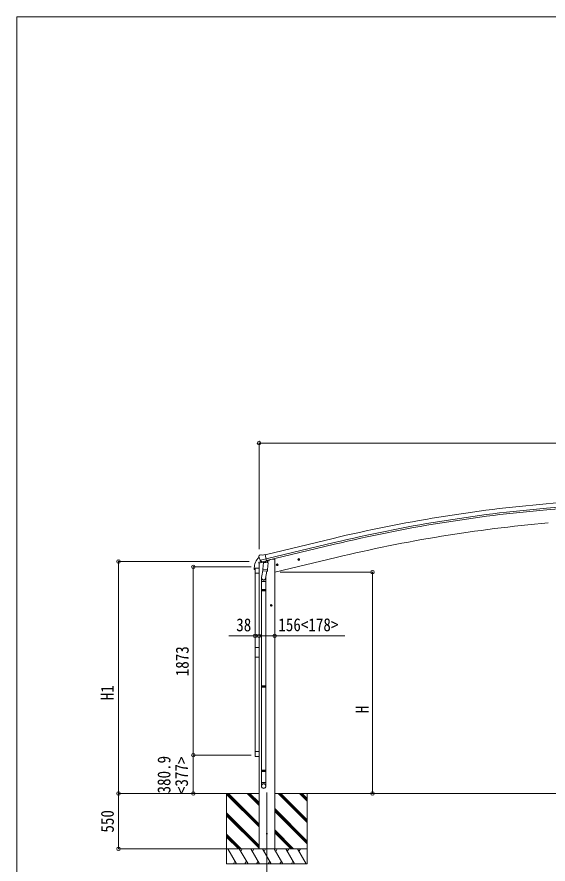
# Model space of a CAD drawing. Units: millimetres at full size. Extents: x -9783 to 9892, y -6828 to 6752.
# Drawn here: x -9783 to -4507, y -1671 to 6752 of the extents above; entities that cross this region are included whole.
import ezdxf
from ezdxf.enums import TextEntityAlignment as Align

# ---------------------------------------------------------------- set-up
doc = ezdxf.new("R2010")
doc.units = ezdxf.units.MM
doc.header["$LTSCALE"] = 35
doc.header["$PDMODE"] = 32
doc.header["$PDSIZE"] = 35
for name, color, linetype, lineweight in [('0-0_0', 7, 'Continuous', 9), ('0-1_本体', 4, 'Continuous', 9), ('0-2_部品', 7, 'Continuous', 9), ('0-8_PARTS2', 2, 'Continuous', 9), ('0-A_寸法', 6, 'Continuous', 9), ('1-0_FRAME', 6, 'Continuous', 9), ('1-1_GLASS', 4, 'Continuous', 9), ('1-2_GLASS_SEAL', 7, 'Continuous', 9), ('1-A', 6, 'Continuous', 9), ('F-0_240', 7, 'Continuous', 9)]:
    doc.layers.add(name, color=color, linetype=linetype, lineweight=lineweight)
doc.styles.add('ＭＳ ゴシック', font='')
doc.styles.get('ＭＳ ゴシック').set_extended_font_data('MS Gothic')

msp = doc.modelspace()

# ---------------------------------------------------------------- linework, layer by layer
at = {"layer": '0-0_0'}
for p, q in [((-7378.27, -968.88), (-7776.93, -968.88)), ((-7700.02, -968.88), (-7700.02, -1668.88)), ((-7377.77, -1300.64), (-7700.02, -978.39)), ((-7377.77, -1286.5), (-7695.38, -968.89)), ((-7377.77, -1272.36), (-7681.24, -968.89)), ((-7377.77, -1088.51), (-7497.4, -968.88)), ((-7377.77, -1074.37), (-7483.26, -968.88)), ((-7377.77, -1060.23), (-7469.11, -968.88)), ((-7222.27, -968.88), (-353.3, -968.88)), ((-6900.02, -1257.89), (-7189.03, -968.88)), ((-6900.02, -1243.75), (-7174.89, -968.88)), ((-6900.02, -1229.61), (-7160.75, -968.88)), ((-6900.02, -1045.76), (-6976.9, -968.88)), ((-6900.02, -1031.62), (-6962.76, -968.88)), ((-6948.6, -968.89), (-6948.61, -968.88)), ((-6900.02, -1017.47), (-6948.6, -968.89)), ((-6900.02, -968.88), (-6900.02, -1668.88)), ((-7377.77, -1484.49), (-7700.02, -1162.24)), ((-7377.77, -1498.63), (-7700.02, -1176.38)), ((-6900.02, -1441.74), (-7222.27, -1119.49)), ((-6900.02, -1455.88), (-7222.27, -1133.63)), ((-6900.02, -1470.02), (-7222.27, -1147.77)), ((-7377.77, -1512.77), (-7700.02, -1190.52)), ((-7035.01, -1518.88), (-7222.27, -1331.62)), ((-7049.15, -1518.88), (-7222.27, -1345.76)), ((-7555.51, -1518.88), (-7700.02, -1374.37)), ((-7569.65, -1518.88), (-7700.02, -1388.51)), ((-7583.79, -1518.88), (-7700.02, -1402.65)), ((-7063.29, -1518.88), (-7222.27, -1359.9)), ((-7700.02, -1518.88), (-6900.02, -1518.88)), ((-7603.13, -1668.88), (-7689.73, -1518.88)), ((-7487.66, -1668.88), (-7574.26, -1518.88)), ((-7544.26, -1518.88), (-7559.26, -1544.86)), ((-7372.18, -1668.88), (-7458.79, -1518.88)), ((-7443.79, -1544.86), (-7428.79, -1518.88)), ((-7256.71, -1668.88), (-7343.32, -1518.88)), ((-7328.32, -1544.86), (-7313.32, -1518.88)), ((-7141.24, -1668.88), (-7227.85, -1518.88)), ((-7212.85, -1544.86), (-7197.85, -1518.88)), ((-7025.77, -1668.88), (-7112.38, -1518.88)), ((-7097.38, -1544.86), (-7082.37, -1518.88)), ((-6910.3, -1668.88), (-6996.91, -1518.88)), ((-6981.91, -1544.86), (-6966.91, -1518.88)), ((-6900.02, -1668.88), (-7700.02, -1668.88)), ((-7618.12, -1642.9), (-7633.12, -1668.88)), ((-7502.65, -1642.9), (-7517.65, -1668.88)), ((-7387.18, -1642.9), (-7402.18, -1668.88)), ((-7271.71, -1642.9), (-7286.71, -1668.88)), ((-7156.24, -1642.9), (-7171.24, -1668.88)), ((-7040.77, -1642.9), (-7055.77, -1668.88))]:
    msp.add_line(p, q, dxfattribs=at)
at = {"layer": '0-1_本体'}
for p, q in [((-3834.23, 1971.5), (-4525.65, 1911.27)), ((-3830.46, 1928.5), (-4521.9, 1868.26)), ((-3829, 1911.73), (-4520.44, 1851.5)), ((-7318.25, 1405.35), (-6642.56, 1567.3)), ((-7308.16, 1363.37), (-6632.5, 1525.32)), ((-7304.24, 1347.01), (-6628.58, 1508.96)), ((-7222.77, 1231.12), (-6611.96, 1377.76)), ((-7222.43, 1361.12), (-7222.43, -1518.88)), ((-7378.43, 1322.15), (-7378.43, -1518.88))]:
    msp.add_line(p, q, dxfattribs=at)
msp.add_lwpolyline([(-7222.43, 1361.12), (-7242.43, 1361.12), (-7276.27, 1353)], dxfattribs=at)
for centre, radius, start, end in [((-3269.8, -12503.95), 14469.82, 94.97901, 103.47901), ((-3269.8, -12503.95), 14426.65, 94.97901, 103.47901), ((-3269.8, -12503.95), 14409.82, 94.97901, 103.47901), ((-3252.39, -12617.05), 14392.42, 95.00113, 103.49889)]:
    msp.add_arc(centre, radius, start, end, dxfattribs=at)
at = {"layer": '0-2_部品'}
for p, q in [((-7379.7, 1389.75), (-7379.43, 1388.6)), ((-7379.7, 1389.75), (-7379.43, 1388.6)), ((-7375.48, 1398.33), (-7379.34, 1392.03)), ((-7375.48, 1398.33), (-7379.34, 1392.03)), ((-7372.39, 1400.58), (-7359.2, 1403.74)), ((-7372.39, 1400.58), (-7359.2, 1403.74)), ((-7365.65, 1349.44), (-7308.14, 1363.25)), ((-7365.65, 1349.44), (-7308.14, 1363.25)), ((-7348.8, 1334.53), (-7365.17, 1349.03)), ((-7348.8, 1334.53), (-7365.17, 1349.03)), ((-7344.65, 1401.06), (-7357.9, 1403.76)), ((-7344.65, 1401.06), (-7357.9, 1403.76)), ((-7344.65, 1401.06), (-7318.71, 1407.29)), ((-7344.65, 1401.06), (-7318.71, 1407.29)), ((-7276.27, 1353.78), (-7276.27, 1350.46)), ((-7276.27, 1353.78), (-7276.27, 1350.46)), ((-6993.96, 1355.06), (-6974.52, 1359.73)), ((-6993.96, 1355.06), (-6974.52, 1359.73)), ((-6989.41, 1362.84), (-6991.54, 1355.64)), ((-6989.41, 1362.84), (-6991.54, 1355.64)), ((-6982.11, 1364.59), (-6989.41, 1362.84)), ((-6982.11, 1364.59), (-6989.41, 1362.84)), ((-6981.91, 1347.67), (-6986.57, 1367.12)), ((-6981.91, 1347.67), (-6986.57, 1367.12)), ((-6976.94, 1359.15), (-6982.11, 1364.59)), ((-6976.94, 1359.15), (-6982.11, 1364.59)), ((-6979.07, 1351.95), (-6976.94, 1359.15)), ((-6979.07, 1351.95), (-6976.94, 1359.15)), ((-7380.83, 1321.42), (-7338.12, 1331.67)), ((-7380.83, 1321.42), (-7338.12, 1331.67)), ((-7380.83, 1328.31), (-7380.83, 1321.42)), ((-7380.83, 1328.31), (-7380.83, 1321.42)), ((-7352.32, 1337.52), (-7378.53, 1331.23)), ((-7352.32, 1337.52), (-7378.53, 1331.23)), ((-7338.59, 1265.13), (-7353.11, 1177.36)), ((-7338.59, 1265.13), (-7353.11, 1177.36)), ((-7346.09, 1333.97), (-7338.57, 1335.77)), ((-7346.09, 1333.97), (-7338.57, 1335.77)), ((-7345.25, 1334.07), (-7343.72, 1334.44)), ((-7345.25, 1334.07), (-7343.72, 1334.44)), ((-7343.72, 1334.44), (-7307.02, 1343.25)), ((-7343.72, 1334.44), (-7307.02, 1343.25)), ((-7341.88, 1334.21), (-7341.93, 1333.47)), ((-7341.88, 1334.21), (-7341.93, 1333.47)), ((-7341.18, 1332.43), (-7315.36, 1325.99)), ((-7341.18, 1332.43), (-7315.36, 1325.99)), ((-7334.26, 1327.08), (-7338.93, 1260.25)), ((-7334.26, 1327.08), (-7338.93, 1260.25)), ((-7288.57, 1323.89), (-7334.26, 1327.08)), ((-7288.57, 1323.89), (-7334.26, 1327.08)), ((-7332.48, 1330.26), (-7332.71, 1326.98)), ((-7332.48, 1330.26), (-7332.71, 1326.98)), ((-7312.97, 1341.43), (-7313.99, 1326.82)), ((-7312.97, 1341.43), (-7313.99, 1326.82)), ((-7307.02, 1343.25), (-7305.49, 1343.62)), ((-7307.02, 1343.25), (-7305.49, 1343.62)), ((-7303.93, 1345.72), (-7302.99, 1345.66)), ((-7303.93, 1345.72), (-7302.99, 1345.66)), ((-7302.99, 1345.66), (-7289.68, 1330.34)), ((-7302.99, 1345.66), (-7289.68, 1330.34)), ((-7299, 1341.06), (-7280.11, 1345.6)), ((-7299, 1341.06), (-7280.11, 1345.6)), ((-7293.25, 1257.05), (-7288.57, 1323.89)), ((-7293.25, 1257.05), (-7288.57, 1323.89)), ((-7289.68, 1330.34), (-7290.12, 1324)), ((-7289.68, 1330.34), (-7290.12, 1324)), ((-7207.79, 1303.31), (-7188.34, 1307.98)), ((-7207.79, 1303.31), (-7188.34, 1307.98)), ((-7203.23, 1311.09), (-7205.37, 1303.89)), ((-7203.23, 1311.09), (-7205.37, 1303.89)), ((-7195.94, 1312.84), (-7203.23, 1311.09)), ((-7195.94, 1312.84), (-7203.23, 1311.09)), ((-7195.73, 1295.92), (-7200.4, 1315.37)), ((-7195.73, 1295.92), (-7200.4, 1315.37)), ((-7190.77, 1307.4), (-7195.94, 1312.84)), ((-7190.77, 1307.4), (-7195.94, 1312.84)), ((-7192.9, 1300.2), (-7190.77, 1307.4)), ((-7192.9, 1300.2), (-7190.77, 1307.4)), ((-7339.79, 1247.78), (-7338.92, 1260.25)), ((-7339.79, 1247.78), (-7338.92, 1260.25)), ((-7339.4, 1246.42), (-7339.4, 1246.42)), ((-7339.4, 1246.42), (-7339.4, 1246.42)), ((-7293.25, 1257.05), (-7338.93, 1260.25)), ((-7293.25, 1257.05), (-7338.93, 1260.25)), ((-7337.95, 1245.64), (-7296.25, 1242.73)), ((-7337.95, 1245.64), (-7296.25, 1242.73)), ((-7299.77, 1242.97), (-7312.41, 1168.04)), ((-7299.77, 1242.97), (-7312.41, 1168.04)), ((-7293.26, 1257.05), (-7294.15, 1244.36)), ((-7293.26, 1257.05), (-7294.15, 1244.36)), ((-7355.27, 1140.2), (-7355.27, 1174.55)), ((-7355.27, 1140.2), (-7355.27, 1174.55)), ((-7309.27, 1140.2), (-7355.27, 1140.2)), ((-7309.27, 1140.2), (-7355.27, 1140.2)), ((-7353.27, 1140.2), (-7353.27, 1057.68)), ((-7353.27, 1140.2), (-7353.27, 1057.68)), ((-7311.27, 1140.2), (-7311.27, 1057.68)), ((-7311.27, 1140.2), (-7311.27, 1057.68)), ((-7309.27, 1174.86), (-7309.27, 1140.2)), ((-7309.27, 1174.86), (-7309.27, 1140.2)), ((-7355.27, 1055.68), (-7354.27, 1057.68)), ((-7355.27, 1055.68), (-7354.27, 1057.68)), ((-7309.27, 1055.68), (-7355.27, 1055.68)), ((-7309.27, 1055.68), (-7355.27, 1055.68)), ((-7309.27, 1047.68), (-7355.27, 1047.68)), ((-7309.27, 1047.68), (-7355.27, 1047.68)), ((-7310.27, 1057.68), (-7354.27, 1057.68)), ((-7310.27, 1057.68), (-7354.27, 1057.68)), ((-7310.27, 1045.68), (-7354.27, 1045.68)), ((-7310.27, 1045.68), (-7354.27, 1045.68)), ((-7353.27, 1045.68), (-7353.27, 101.49)), ((-7353.27, 1045.68), (-7353.27, 101.49)), ((-7311.27, 1045.68), (-7311.27, 101.49)), ((-7311.27, 1045.68), (-7311.27, 101.49)), ((-7309.27, 1055.68), (-7310.27, 1057.68)), ((-7309.27, 1055.68), (-7310.27, 1057.68)), ((-7309.27, 1047.68), (-7310.27, 1045.68)), ((-7309.27, 1047.68), (-7310.27, 1045.68)), ((-7309.27, 1055.68), (-7309.27, 1047.68)), ((-7309.27, 1055.68), (-7309.27, 1047.68)), ((-7246.77, 901.62), (-7266.77, 901.62)), ((-7246.77, 901.62), (-7266.77, 901.62)), ((-7256.77, 909.13), (-7263.27, 905.37)), ((-7256.77, 909.13), (-7263.27, 905.37)), ((-7263.27, 905.37), (-7263.27, 897.87)), ((-7263.27, 905.37), (-7263.27, 897.87)), ((-7263.27, 897.87), (-7256.77, 894.11)), ((-7263.27, 897.87), (-7256.77, 894.11)), ((-7256.77, 891.62), (-7256.77, 911.62)), ((-7256.77, 891.62), (-7256.77, 911.62)), ((-7250.27, 905.37), (-7256.77, 909.13)), ((-7250.27, 905.37), (-7256.77, 909.13)), ((-7355.27, 99.49), (-7354.27, 101.49)), ((-7355.27, 99.49), (-7354.27, 101.49)), ((-7309.27, 99.49), (-7355.27, 99.49)), ((-7309.27, 99.49), (-7355.27, 99.49)), ((-7309.27, 91.49), (-7355.27, 91.49)), ((-7309.27, 91.49), (-7355.27, 91.49)), ((-7310.27, 101.49), (-7354.27, 101.49)), ((-7310.27, 101.49), (-7354.27, 101.49)), ((-7310.27, 89.49), (-7354.27, 89.49)), ((-7310.27, 89.49), (-7354.27, 89.49)), ((-7353.27, 89.49), (-7353.27, -738.43)), ((-7353.27, 89.49), (-7353.27, -738.43)), ((-7311.27, 89.49), (-7311.27, -738.43)), ((-7311.27, 89.49), (-7311.27, -738.43)), ((-7309.27, 99.49), (-7310.27, 101.49)), ((-7309.27, 99.49), (-7310.27, 101.49)), ((-7309.27, 91.49), (-7310.27, 89.49)), ((-7309.27, 91.49), (-7310.27, 89.49)), ((-7309.27, 99.49), (-7309.27, 91.49)), ((-7309.27, 99.49), (-7309.27, 91.49)), ((-7355.27, -740.43), (-7354.27, -738.43)), ((-7355.27, -740.43), (-7354.27, -738.43)), ((-7309.27, -740.43), (-7355.27, -740.43)), ((-7309.27, -740.43), (-7355.27, -740.43)), ((-7309.27, -748.43), (-7355.27, -748.43)), ((-7309.27, -748.43), (-7355.27, -748.43)), ((-7310.27, -738.43), (-7354.27, -738.43)), ((-7310.27, -738.43), (-7354.27, -738.43)), ((-7310.27, -750.43), (-7354.27, -750.43)), ((-7310.27, -750.43), (-7354.27, -750.43)), ((-7353.27, -750.43), (-7353.27, -860.43)), ((-7353.27, -750.43), (-7353.27, -860.43)), ((-7311.27, -750.43), (-7311.27, -860.43)), ((-7311.27, -750.43), (-7311.27, -860.43)), ((-7309.27, -740.43), (-7310.27, -738.43)), ((-7309.27, -740.43), (-7310.27, -738.43)), ((-7309.27, -748.43), (-7310.27, -750.43)), ((-7309.27, -748.43), (-7310.27, -750.43)), ((-7309.27, -740.43), (-7309.27, -748.43)), ((-7309.27, -740.43), (-7309.27, -748.43)), ((-7355.27, -894.58), (-7355.27, -860.43)), ((-7309.27, -860.43), (-7355.27, -860.43)), ((-7355.27, -894.58), (-7355.27, -860.43)), ((-7309.27, -860.43), (-7355.27, -860.43)), ((-7309.27, -894.58), (-7309.27, -860.43)), ((-7309.27, -894.58), (-7309.27, -860.43))]:
    msp.add_line(p, q, dxfattribs=at)
for points in [[(-7365.92, 1350.02), (-7365.33, 1349.18), (-7365.17, 1349.03)], [(-7365.92, 1350.02), (-7365.33, 1349.18), (-7365.17, 1349.03)], [(-7313.29, 1341.84), (-7303.56, 1344.18), (-7318.71, 1407.29)], [(-7313.29, 1341.84), (-7303.56, 1344.18), (-7318.71, 1407.29)], [(-6991.54, 1355.64), (-6986.37, 1350.2), (-6979.07, 1351.95)], [(-6991.54, 1355.64), (-6986.37, 1350.2), (-6979.07, 1351.95)], [(-7313.29, 1341.84), (-7313.52, 1341.69), (-7338.29, 1335.74), (-7338.57, 1335.77)], [(-7313.29, 1341.84), (-7313.52, 1341.69), (-7338.29, 1335.74), (-7338.57, 1335.77)], [(-7205.37, 1303.89), (-7200.2, 1298.45), (-7192.9, 1300.2)], [(-7205.37, 1303.89), (-7200.2, 1298.45), (-7192.9, 1300.2)], [(-7355.27, 1055.68), (-7355.27, 1047.68), (-7354.27, 1045.68)], [(-7355.27, 1055.68), (-7355.27, 1047.68), (-7354.27, 1045.68)], [(-7256.77, 894.11), (-7250.27, 897.87), (-7250.27, 905.37)], [(-7256.77, 894.11), (-7250.27, 897.87), (-7250.27, 905.37)], [(-7355.27, 99.49), (-7355.27, 91.49), (-7354.27, 89.49)], [(-7355.27, 99.49), (-7355.27, 91.49), (-7354.27, 89.49)], [(-7355.27, -740.43), (-7355.27, -748.43), (-7354.27, -750.43)], [(-7355.27, -740.43), (-7355.27, -748.43), (-7354.27, -750.43)]]:
    msp.add_lwpolyline(points, dxfattribs=at)
for centre, radius in [((-6984.24, 1357.39), 8.5), ((-6984.24, 1357.39), 8.5), ((-6984.24, 1357.39), 7.7), ((-6984.24, 1357.39), 7.7), ((-6984.24, 1357.39), 6.5), ((-6984.24, 1357.39), 6.5), ((-7198.07, 1305.64), 8.5), ((-7198.07, 1305.64), 8.5), ((-7198.07, 1305.64), 7.7), ((-7198.07, 1305.64), 7.7), ((-7198.07, 1305.64), 6.5), ((-7198.07, 1305.64), 6.5), ((-7256.77, 901.62), 8.5), ((-7256.77, 901.62), 8.5), ((-7256.77, 901.62), 7.7), ((-7256.77, 901.62), 7.7), ((-7256.77, 901.62), 6.5), ((-7256.77, 901.62), 6.5)]:
    msp.add_circle(centre, radius, dxfattribs=at)
at = {"layer": '0-2_部品', "color": 4}
msp.add_circle((-7300.52, -1368.88), 4.5, dxfattribs=at)
msp.add_circle((-7300.52, -1368.88), 4.5, dxfattribs=at)
at = {"layer": '0-2_部品'}
for centre, radius, start, end in [((-7182.62, 1435.85), 202.4, 193.5, 205.09125), ((-7182.62, 1435.85), 202.4, 193.5, 205.09125), ((-7371.22, 1395.71), 5, 103.5, 148.5), ((-7371.22, 1395.71), 5, 103.5, 148.5), ((-7358.5, 1400.82), 3, 78.5, 103.5), ((-7358.5, 1400.82), 3, 78.5, 103.5), ((-7281.27, 1350.46), 5, 283.5, 0), ((-7281.27, 1350.46), 5, 283.5, 0), ((-7377.83, 1328.31), 3, 103.5, 180), ((-7377.83, 1328.31), 3, 103.5, 180), ((-7345.37, 1334.56), 0.5, 248.23754, 283.5), ((-7345.37, 1334.56), 0.5, 248.23754, 283.5), ((-7342.38, 1334.25), 0.5, 356, 103.5), ((-7342.38, 1334.25), 0.5, 356, 103.5), ((-7340.94, 1333.4), 1, 176, 256), ((-7340.94, 1333.4), 1, 176, 256), ((-7315.01, 1326.97), 1.03, 250.03897, 351.96569), ((-7315.01, 1326.97), 1.03, 250.03897, 351.96569), ((-7312.37, 1341.35), 0.604, 100.59842, 172.20595), ((-7312.37, 1341.35), 0.604, 100.59842, 172.20595), ((-7305.6, 1344.11), 0.5, 283.5, 318.76246), ((-7305.6, 1344.11), 0.5, 283.5, 318.76246), ((-7337.85, 1247.61), 1.95, 175.04017, 217.47766), ((-7337.85, 1247.61), 1.95, 175.04017, 217.47766), ((-7337.81, 1247.64), 2, 217.40962, 266), ((-7337.81, 1247.64), 2, 217.40962, 266), ((-7296.11, 1244.72), 2, 266, 349.46843), ((-7296.11, 1244.72), 2, 266, 349.46843)]:
    msp.add_arc(centre, radius, start, end, dxfattribs=at)
for centre, major_axis, ratio, start_param, end_param in [((-7376.78, 1390.46), (-1.57, -2.57), 0.99628, 4.712389, 5.4996506), ((-7376.78, 1390.46), (-1.57, -2.57), 0.99628, 4.712389, 5.4996506), ((-7346.81, 1336.79), (-0.73, -2.92), 0.997631, 5.8041905, 6.6006116), ((-7346.81, 1336.79), (-0.73, -2.92), 0.997631, 5.8041905, 6.6006116), ((-7346.75, 1337.02), (2.63, 3.16), 0.650902, 4.0958226, 4.1686332), ((-7346.75, 1337.02), (2.63, 3.16), 0.650902, 4.0958226, 4.1686332), ((-7346.78, 1336.89), (-0.73, -2.92), 0.997631, 0.3902369, 0.4789948), ((-7346.78, 1336.89), (-0.73, -2.92), 0.997631, 0.3902369, 0.4789948), ((-7332.27, 1174.86), (23, 0), 0.996195, 2.5560258, 6.5663028), ((-7332.27, 1174.86), (23, 0), 0.996195, 2.5560258, 6.5663028), ((-7332.27, 1174.86), (21, 0), 0.996195, 2.9349147, 5.9512394), ((-7332.27, 1174.86), (21, 0), 0.996195, 2.9349147, 5.9512394), ((-7332.27, -892.83), (-23, 0), 0.996195, 3.1415927, 6.2831853), ((-7332.27, -892.83), (-23, 0), 0.996195, 3.1415927, 6.2831853), ((-7332.27, -894.58), (-23, 0), 0.996195, 3.1415927, 6.2831853), ((-7332.27, -894.58), (-23, 0), 0.996195, 3.1415927, 6.2831853), ((-7332.27, -894.58), (0, -23.43), 0.981806, 4.712389, 7.8539816), ((-7332.27, -894.58), (0, -23.43), 0.981806, 4.712389, 7.8539816)]:
    msp.add_ellipse(centre, major_axis=major_axis, ratio=ratio, start_param=start_param, end_param=end_param, dxfattribs=at)
msp.add_ellipse((-7332.27, -894.58), major_axis=(21, 0), ratio=0.996195, dxfattribs=at)
msp.add_ellipse((-7332.27, -894.58), major_axis=(21, 0), ratio=0.996195, dxfattribs=at)
at = {"layer": '0-8_PARTS2'}
msp.add_line((-7300.52, -959.67), (-7300.52, -1809.91), dxfattribs=at)
at = {"layer": '0-A_寸法'}
for p, q in [((-7378.43, 2515.02), (-7378.43, 1460.2)), ((-196.43, 2515.02), (-7378.43, 2515.02)), ((-8774.1, 1337.87), (-7475.85, 1337.87)), ((-8774.1, -968.88), (-8774.1, 1337.87)), ((-8031.29, 1284.98), (-8031.29, -588.02)), ((-6250.95, 1231.12), (-7167.78, 1231.12)), ((-6250.95, -968.88), (-6250.95, 1231.12)), ((-7378.43, 597.89), (-7222.43, 597.89)), ((-7222.43, 597.89), (-6526.28, 597.89)), ((-8774.1, -968.88), (-7918.71, -968.88)), ((-8774.1, -1518.88), (-8774.1, -968.88)), ((-6250.95, -968.88), (-6693.81, -968.88)), ((-8774.1, -1518.88), (-7700.02, -1518.88))]:
    msp.add_line(p, q, dxfattribs=at)
for p in [(-7378.43, 2515.02), (-8774.1, 1337.87), (-6250.95, 1231.12), (-7378.43, 597.89), (-7222.43, 597.89), (-8774.1, -968.88), (-6250.95, -968.88), (-8774.1, -1518.88)]:
    msp.add_point(p, dxfattribs=at)
at = {"layer": '1-0_FRAME'}
for p, q in [((-8031.29, 1284.98), (-7457.76, 1284.98)), ((-7378.43, 597.89), (-7678.43, 597.89)), ((-8031.29, -588.02), (-7457.76, -588.02)), ((-8031.29, -968.88), (-7457.76, -968.88))]:
    msp.add_line(p, q, dxfattribs=at)
for p in [(-8031.29, 1284.98), (-7416.46, 597.89), (-7378.43, 597.89), (-8031.29, -588.02), (-8031.29, -968.88)]:
    msp.add_point(p, dxfattribs=at)
at = {"layer": '1-1_GLASS'}
for p, q in [((-7416.43, 1223.08), (-7416.43, 484.08)), ((-7378.43, 1223.08), (-7378.43, 484.08)), ((-7416.43, 386.08), (-7416.43, -552.92)), ((-7378.43, -552.92), (-7378.43, 386.08))]:
    msp.add_line(p, q, dxfattribs=at)
at = {"layer": '1-2_GLASS_SEAL'}
for p, q in [((-7424.94, 1271.57), (-7424.94, 1259.82)), ((-7417.67, 1266.58), (-7417.67, 1259.82)), ((-7417.43, 1223.08), (-7417.43, 1266.78)), ((-7411.93, 1272.28), (-7382.93, 1272.28)), ((-7411.67, 1272.58), (-7378.43, 1272.58)), ((-7377.43, 1266.78), (-7377.43, 1223.08)), ((-7424.44, 1259.32), (-7418.17, 1259.32)), ((-7377.43, 1223.08), (-7417.43, 1223.08)), ((-7417.43, -552.92), (-7417.43, -596.62)), ((-7377.43, -552.92), (-7417.43, -552.92)), ((-7377.43, -596.62), (-7377.43, -552.92)), ((-7411.93, -602.12), (-7382.93, -602.12))]:
    msp.add_line(p, q, dxfattribs=at)
msp.add_lwpolyline([(-7417.43, 484.08), (-7377.43, 484.08), (-7377.43, 386.08), (-7417.43, 386.08)], close=True, dxfattribs=at)
for centre, radius, start, end in [((-7272.68, 1271.57), 152.26, 135.14293, 180), ((-7376.19, 1373.6), 6.95, 95.39711, 129.45641), ((-7411.67, 1266.58), 6, 90, 180), ((-7411.93, 1266.78), 5.5, 90, 180), ((-7382.93, 1266.78), 5.5, 0, 90), ((-7424.44, 1259.82), 0.5, 180, 270), ((-7418.17, 1259.82), 0.5, 270, 0), ((-7411.93, -596.62), 5.5, 180, 270), ((-7382.93, -596.62), 5.5, 270, 0)]:
    msp.add_arc(centre, radius, start, end, dxfattribs=at)
at = {"layer": '1-A'}
for p, q in [((-7378.43, 597.89), (-7416.46, 597.89)), ((-8031.29, -968.88), (-8031.29, -588.02))]:
    msp.add_line(p, q, dxfattribs=at)
at = {"layer": 'F-0_240', "color": 5}
for q in [(-9783.03, -6828.1), (9396.97, 6751.9)]:
    msp.add_line((-9783.03, 6751.9), q, dxfattribs=at)

# ---------------------------------------------------------------- texts
at = {"layer": '0-A_寸法', "color": 7, "style": 'ＭＳ ゴシック', "width": 0.85}
msp.add_text('156<178>', height=129, dxfattribs=at).set_placement((-7186.43, 605.89), align=Align.BOTTOM_LEFT)
for s, p in [('H1', (-8782.1, -41.5)), ('H', (-6250.95, -170.88)), ('550', (-8782.1, -1357.88))]:
    msp.add_text(s, height=129, rotation=90, dxfattribs=at).set_placement(p, align=Align.BOTTOM_LEFT)
at = {"layer": '1-0_FRAME', "color": 7, "style": 'ＭＳ ゴシック', "width": 0.85}
msp.add_text('38', height=129, dxfattribs=at).set_placement((-7604.43, 604.89), align=Align.BOTTOM_LEFT)
for s, p in [('1873', (-8038.29, 196.48)), ('380.9', (-8219.65, -968.45)), ('<377>', (-8045.17, -975.2))]:
    msp.add_text(s, height=129, rotation=90, dxfattribs=at).set_placement(p, align=Align.BOTTOM_LEFT)

doc.saveas('drawing.dxf')
